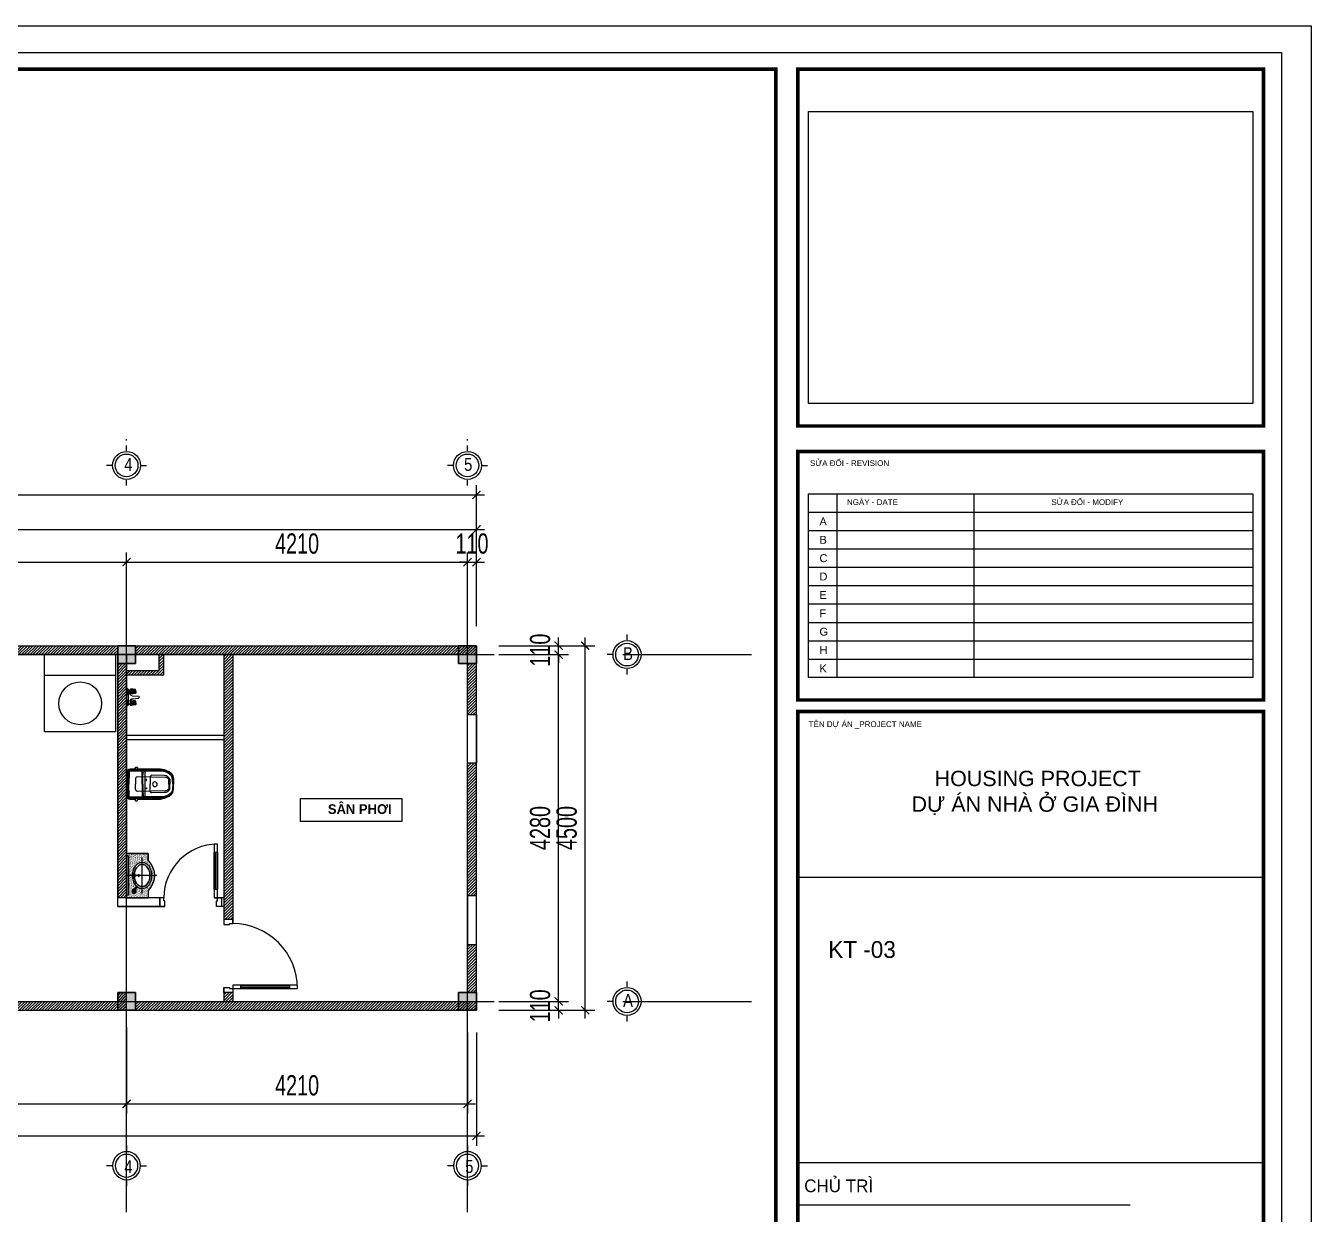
# Model space of a CAD drawing. Header units: inches. Extents: x 442278 to 842836, y -356313 to 59457.
# Drawn here: x 484411 to 500286, y -123170 to -108502 of the extents above; entities that cross this region are included whole.
import ezdxf
from ezdxf.enums import TextEntityAlignment as Align

# ---------------------------------------------------------------- set-up
doc = ezdxf.new("R2010")
doc.units = ezdxf.units.IN
doc.header["$LTSCALE"] = 250
doc.header["$MEASUREMENT"] = 0
doc.linetypes.add('CENTER', pattern=[50.8, 31.75, -6.35, 6.35, -6.35])
doc.linetypes.add('CONTINOUS', pattern=[0])
for name, color, linetype in [('-KHAO-5000-TEXT', 7, 'Continuous'), ('3', 9, 'Continuous'), ('A-cua', 153, 'Continuous'), ('damvua', 7, 'Continuous'), ('DIM', 8, 'Continuous'), ('DODAC', 119, 'Continuous'), ('gsgsdfg', 31, 'Continuous'), ('HACTH250', 250, 'Continuous'), ('khungbve', 7, 'Continuous'), ('LA.DIM', 251, 'Continuous'), ('netcat', 32, 'Continuous'), ('netcat2.2', 43, 'Continuous'), ('NETMANH', 44, 'Continuous'), ('NETTHAY', 8, 'Continuous'), ('NOITHAT', 250, 'Continuous'), ('NTHAY', 8, 'Continuous'), ('t', 153, 'Continuous'), ('TEXT', 7, 'Continuous'), ('TRUC', 251, 'CENTER'), ('vatlieu', 250, 'Continuous')]:
    doc.layers.add(name, color=color, linetype=linetype)
doc.styles.add('AVANTH', font='')
doc.styles.add('KIEU1', font='', dxfattribs={"height": 250})
doc.styles.add('S.STEXT', font='arial.ttf', dxfattribs={"width": 0.7})
doc.styles.get("Standard").update_dxf_attribs({"font": 'arial.ttf'})
doc.styles.add('VnAvantH', font='', dxfattribs={"width": 0.7})
doc.styles.add('XREF_ISO_A1_VER$0$SWIS721', font='swiss.ttf')
doc.styles.get('AVANTH').set_extended_font_data('.VnAvantH')
doc.styles.get('KIEU1').set_extended_font_data('.VnArial')
doc.styles.get('VnAvantH').set_extended_font_data('.VnAvantH')
doc.linetypes.add('TX', pattern='A,676.874288,-193.500228,["tx",AVANTH,S=240.510514,R=359.931402,X=0,Y=-131.162874],-560.72896,746.79278', length=2177.896256)
doc.dimstyles.new('S.DIM100', dxfattribs={"dimtxt": 250, "dimasz": 100, "dimexe": 120, "dimexo": 0, "dimgap": 100, "dimtad": 1, "dimdec": 0, "dimzin": 13, "dimdsep": 46, "dimtxsty": 'S.STEXT', "dimblk": 'ARCHTICK', "dimblk1": 'ARCHTICK', "dimcen": 0, "dimdle": 100, "dimclrd": 251, "dimclre": 251, "dimclrt": 60, "dimadec": 0, "dimazin": 0, "dimtfac": 1, "dimtdec": 0, "dimtix": 1, "dimtmove": 2, "dimatfit": 3, "dimfxl": 1, "dimtolj": 1, "dimtzin": 13, "dimarcsym": 0})
pattern_1 = [(45, (151455.97, -390916.868), (-17.6776695, 17.6776695), [])]
pattern_2 = [(45, (193281.8, -390916.868), (-17.6776695, 17.6776695), [])]

# ---------------------------------------------------------------- blocks, each defined once
blk = doc.blocks.new('_ArchTick')
at = {"color": 0, "linetype": 'ByBlock', "const_width": 0.15}
blk.add_lwpolyline([(-0.5, -0.5), (0.5, 0.5)], dxfattribs=at)
blk = doc.blocks.new('*D199')
at = {"layer": 'DEFPOINTS', "color": 0, "transparency": 16777216}
for p in [(485657, -115122), (480497, -116051), (485657, -116051)]:
    blk.add_point(p, dxfattribs=at)
at = {"layer": 'LA.DIM', "color": 251, "lineweight": -2, "transparency": 16777216}
for p, q in [((480497, -116051), (480497, -115002)), ((485657, -116051), (485657, -115002)), ((480397, -115122), (485757, -115122))]:
    blk.add_line(p, q, dxfattribs=at)
at = {"layer": 'LA.DIM', "color": 251, "lineweight": -2, "transparency": 16777216, "xscale": 100, "yscale": 100, "zscale": 100, "rotation": 180}
blk.add_blockref('_ArchTick', (480497, -115122), dxfattribs=at)
at = {"layer": 'LA.DIM', "color": 251, "lineweight": -2, "transparency": 16777216, "xscale": 100, "yscale": 100, "zscale": 100}
blk.add_blockref('_ArchTick', (485657, -115122), dxfattribs=at)
at = {"layer": 'LA.DIM', "color": 60, "transparency": 16777216, "insert": (483077, -114894), "char_height": 250, "attachment_point": 5, "style": 'S.STEXT'}
blk.add_mtext('\\A1;5160', dxfattribs=at)
blk = doc.blocks.new('*D200')
at = {"layer": 'DEFPOINTS', "color": 0, "transparency": 16777216}
for p in [(489867, -115122), (485657, -115910), (489867, -115910)]:
    blk.add_point(p, dxfattribs=at)
at = {"layer": 'LA.DIM', "color": 251, "lineweight": -2, "transparency": 16777216}
for p, q in [((485657, -115910), (485657, -115002)), ((489867, -115910), (489867, -115002)), ((485557, -115122), (489967, -115122))]:
    blk.add_line(p, q, dxfattribs=at)
at = {"layer": 'LA.DIM', "color": 251, "lineweight": -2, "transparency": 16777216, "xscale": 100, "yscale": 100, "zscale": 100, "rotation": 180}
blk.add_blockref('_ArchTick', (485657, -115122), dxfattribs=at)
at = {"layer": 'LA.DIM', "color": 251, "lineweight": -2, "transparency": 16777216, "xscale": 100, "yscale": 100, "zscale": 100}
blk.add_blockref('_ArchTick', (489867, -115122), dxfattribs=at)
at = {"layer": 'LA.DIM', "color": 60, "transparency": 16777216, "insert": (487762, -114894), "char_height": 250, "attachment_point": 5, "style": 'S.STEXT'}
blk.add_mtext('\\A1;4210', dxfattribs=at)
blk = doc.blocks.new('*D201')
at = {"layer": 'DEFPOINTS', "color": 0, "transparency": 16777216}
for p in [(489977, -115122), (489867, -115910), (489977, -115910)]:
    blk.add_point(p, dxfattribs=at)
at = {"layer": 'LA.DIM', "color": 251, "lineweight": -2, "transparency": 16777216}
for p, q in [((489867, -115910), (489867, -115002)), ((489977, -115910), (489977, -115002)), ((489867, -115122), (489767, -115122)), ((489867, -115122), (489977, -115122)), ((489977, -115122), (490077, -115122))]:
    blk.add_line(p, q, dxfattribs=at)
at = {"layer": 'LA.DIM', "color": 251, "lineweight": -2, "transparency": 16777216, "xscale": 100, "yscale": 100, "zscale": 100}
blk.add_blockref('_ArchTick', (489867, -115122), dxfattribs=at)
at = {"layer": 'LA.DIM', "color": 251, "lineweight": -2, "transparency": 16777216, "xscale": 100, "yscale": 100, "zscale": 100, "rotation": 180}
blk.add_blockref('_ArchTick', (489977, -115122), dxfattribs=at)
at = {"layer": 'LA.DIM', "color": 60, "transparency": 16777216, "insert": (489922, -114894), "char_height": 250, "attachment_point": 5, "style": 'S.STEXT'}
blk.add_mtext('\\A1;110', dxfattribs=at)
blk = doc.blocks.new('*D204')
at = {"layer": 'DEFPOINTS', "color": 0, "transparency": 16777216}
for p in [(489977, -114718), (471977, -115910), (489977, -115910)]:
    blk.add_point(p, dxfattribs=at)
at = {"layer": 'LA.DIM', "color": 251, "lineweight": -2, "transparency": 16777216}
for p, q in [((471977, -115910), (471977, -114598)), ((489977, -115910), (489977, -114598)), ((471877, -114718), (490077, -114718))]:
    blk.add_line(p, q, dxfattribs=at)
at = {"layer": 'LA.DIM', "color": 251, "lineweight": -2, "transparency": 16777216, "xscale": 100, "yscale": 100, "zscale": 100, "rotation": 180}
blk.add_blockref('_ArchTick', (471977, -114718), dxfattribs=at)
at = {"layer": 'LA.DIM', "color": 251, "lineweight": -2, "transparency": 16777216, "xscale": 100, "yscale": 100, "zscale": 100}
blk.add_blockref('_ArchTick', (489977, -114718), dxfattribs=at)
at = {"layer": 'LA.DIM', "color": 60, "transparency": 16777216, "insert": (480977, -114490), "char_height": 250, "attachment_point": 5, "style": 'S.STEXT'}
blk.add_mtext('\\A1;18000', dxfattribs=at)
blk = doc.blocks.new('*D205')
at = {"layer": 'DEFPOINTS', "color": 0, "transparency": 16777216}
for p in [(489977, -114293), (470777, -115896), (489977, -115910)]:
    blk.add_point(p, dxfattribs=at)
at = {"layer": 'LA.DIM', "color": 251, "lineweight": -2, "transparency": 16777216}
for p, q in [((470677, -114293), (490077, -114293)), ((470777, -115896), (470777, -114173)), ((489977, -115910), (489977, -114173))]:
    blk.add_line(p, q, dxfattribs=at)
at = {"layer": 'LA.DIM', "color": 251, "lineweight": -2, "transparency": 16777216, "xscale": 100, "yscale": 100, "zscale": 100, "rotation": 180}
blk.add_blockref('_ArchTick', (470777, -114293), dxfattribs=at)
at = {"layer": 'LA.DIM', "color": 251, "lineweight": -2, "transparency": 16777216, "xscale": 100, "yscale": 100, "zscale": 100}
blk.add_blockref('_ArchTick', (489977, -114293), dxfattribs=at)
at = {"layer": 'LA.DIM', "color": 60, "transparency": 16777216, "insert": (480377, -114066), "char_height": 250, "attachment_point": 5, "style": 'S.STEXT'}
blk.add_mtext('\\A1;19200', dxfattribs=at)
blk = doc.blocks.new('*D208')
at = {"layer": 'DEFPOINTS', "color": 0, "transparency": 16777216}
for p in [(480497, -120861), (485657, -120861), (485657, -121808)]:
    blk.add_point(p, dxfattribs=at)
at = {"layer": 'LA.DIM', "color": 251, "lineweight": -2, "transparency": 16777216}
for p, q in [((480497, -120861), (480497, -121928)), ((485657, -120861), (485657, -121928)), ((480397, -121808), (485757, -121808))]:
    blk.add_line(p, q, dxfattribs=at)
at = {"layer": 'LA.DIM', "color": 251, "lineweight": -2, "transparency": 16777216, "xscale": 100, "yscale": 100, "zscale": 100, "rotation": 180}
blk.add_blockref('_ArchTick', (480497, -121808), dxfattribs=at)
at = {"layer": 'LA.DIM', "color": 251, "lineweight": -2, "transparency": 16777216, "xscale": 100, "yscale": 100, "zscale": 100}
blk.add_blockref('_ArchTick', (485657, -121808), dxfattribs=at)
at = {"layer": 'LA.DIM', "color": 60, "transparency": 16777216, "insert": (483077, -121580), "char_height": 250, "attachment_point": 5, "style": 'S.STEXT'}
blk.add_mtext('\\A1;5160', dxfattribs=at)
blk = doc.blocks.new('*D209')
at = {"layer": 'DEFPOINTS', "color": 0, "transparency": 16777216}
for p in [(485657, -120927), (489867, -120927), (489867, -121808)]:
    blk.add_point(p, dxfattribs=at)
at = {"layer": 'LA.DIM', "color": 251, "lineweight": -2, "transparency": 16777216}
for p, q in [((485657, -120927), (485657, -121928)), ((489867, -120927), (489867, -121928)), ((485557, -121808), (489967, -121808))]:
    blk.add_line(p, q, dxfattribs=at)
at = {"layer": 'LA.DIM', "color": 251, "lineweight": -2, "transparency": 16777216, "xscale": 100, "yscale": 100, "zscale": 100, "rotation": 180}
blk.add_blockref('_ArchTick', (485657, -121808), dxfattribs=at)
at = {"layer": 'LA.DIM', "color": 251, "lineweight": -2, "transparency": 16777216, "xscale": 100, "yscale": 100, "zscale": 100}
blk.add_blockref('_ArchTick', (489867, -121808), dxfattribs=at)
at = {"layer": 'LA.DIM', "color": 60, "transparency": 16777216, "insert": (487762, -121580), "char_height": 250, "attachment_point": 5, "style": 'S.STEXT'}
blk.add_mtext('\\A1;4210', dxfattribs=at)
blk = doc.blocks.new('*D211')
at = {"layer": 'DEFPOINTS', "color": 0, "transparency": 16777216}
for p in [(471977, -120927), (489977, -120927), (489977, -122204)]:
    blk.add_point(p, dxfattribs=at)
at = {"layer": 'LA.DIM', "color": 251, "lineweight": -2, "transparency": 16777216}
for p, q in [((471977, -120927), (471977, -122324)), ((489977, -120927), (489977, -122324)), ((471877, -122204), (490077, -122204))]:
    blk.add_line(p, q, dxfattribs=at)
at = {"layer": 'LA.DIM', "color": 251, "lineweight": -2, "transparency": 16777216, "xscale": 100, "yscale": 100, "zscale": 100, "rotation": 180}
blk.add_blockref('_ArchTick', (471977, -122204), dxfattribs=at)
at = {"layer": 'LA.DIM', "color": 251, "lineweight": -2, "transparency": 16777216, "xscale": 100, "yscale": 100, "zscale": 100}
blk.add_blockref('_ArchTick', (489977, -122204), dxfattribs=at)
at = {"layer": 'LA.DIM', "color": 60, "transparency": 16777216, "insert": (480977, -121976), "char_height": 250, "attachment_point": 5, "style": 'S.STEXT'}
blk.add_mtext('\\A1;18000', dxfattribs=at)
blk = doc.blocks.new('vongtrondim')
at = {"layer": 'damvua'}
blk.add_circle((0, 0), 175, dxfattribs=at)
at = {"layer": 'NTHAY'}
for p, q in [((0, 226), (0, 309)), ((-226, 0), (-309, 0)), ((226, 0), (309, 0)), ((0, -309), (0, -226))]:
    blk.add_line(p, q, dxfattribs=at)
blk.add_circle((0, 0), 216, dxfattribs=at)
blk = doc.blocks.new('*D217')
at = {"layer": 'DEFPOINTS', "color": 0, "transparency": 16777216}
for p in [(490252, -116153), (491320, -116153), (490252, -120653)]:
    blk.add_point(p, dxfattribs=at)
at = {"layer": 'LA.DIM', "color": 251, "lineweight": -2, "transparency": 16777216}
for p, q in [((490252, -116153), (491440, -116153)), ((491320, -120753), (491320, -116053)), ((490252, -120653), (491440, -120653))]:
    blk.add_line(p, q, dxfattribs=at)
at = {"layer": 'LA.DIM', "color": 251, "lineweight": -2, "transparency": 16777216, "xscale": 100, "yscale": 100, "zscale": 100}
for p, rotation in [((491320, -116153), 90), ((491320, -120653), 270)]:
    blk.add_blockref('_ArchTick', p, dxfattribs=dict(at, rotation=rotation))
at = {"layer": 'LA.DIM', "color": 60, "transparency": 16777216, "insert": (491092, -118403), "char_height": 250, "attachment_point": 5, "rotation": 90, "style": 'S.STEXT'}
blk.add_mtext('\\A1;4500', dxfattribs=at)
blk = doc.blocks.new('*D218')
at = {"layer": 'DEFPOINTS', "color": 0, "transparency": 16777216}
for p in [(490252, -120543), (490992, -120543), (490252, -120653)]:
    blk.add_point(p, dxfattribs=at)
at = {"layer": 'LA.DIM', "color": 251, "lineweight": -2, "transparency": 16777216}
for p, q in [((490992, -120543), (490992, -120443)), ((490252, -120543), (491112, -120543)), ((490992, -120653), (490992, -120543)), ((490252, -120653), (491112, -120653)), ((490992, -120653), (490992, -120753))]:
    blk.add_line(p, q, dxfattribs=at)
at = {"layer": 'LA.DIM', "color": 251, "lineweight": -2, "transparency": 16777216, "xscale": 100, "yscale": 100, "zscale": 100}
for p, rotation in [((490992, -120543), 270), ((490992, -120653), 90)]:
    blk.add_blockref('_ArchTick', p, dxfattribs=dict(at, rotation=rotation))
at = {"layer": 'LA.DIM', "color": 60, "transparency": 16777216, "insert": (490764, -120598), "char_height": 250, "attachment_point": 5, "rotation": 90, "style": 'S.STEXT'}
blk.add_mtext('\\A1;110', dxfattribs=at)
blk = doc.blocks.new('*D219')
at = {"layer": 'DEFPOINTS', "color": 0, "transparency": 16777216}
for p in [(490252, -116263), (490992, -116263), (490252, -120543)]:
    blk.add_point(p, dxfattribs=at)
at = {"layer": 'LA.DIM', "color": 251, "lineweight": -2, "transparency": 16777216}
for p, q in [((490992, -120643), (490992, -116163)), ((490252, -116263), (491112, -116263)), ((490252, -120543), (491112, -120543))]:
    blk.add_line(p, q, dxfattribs=at)
at = {"layer": 'LA.DIM', "color": 251, "lineweight": -2, "transparency": 16777216, "xscale": 100, "yscale": 100, "zscale": 100}
for p, rotation in [((490992, -116263), 90), ((490992, -120543), 270)]:
    blk.add_blockref('_ArchTick', p, dxfattribs=dict(at, rotation=rotation))
at = {"layer": 'LA.DIM', "color": 60, "transparency": 16777216, "insert": (490764, -118403), "char_height": 250, "attachment_point": 5, "rotation": 90, "style": 'S.STEXT'}
blk.add_mtext('\\A1;4280', dxfattribs=at)
blk = doc.blocks.new('*D220')
at = {"layer": 'DEFPOINTS', "color": 0, "transparency": 16777216}
for p in [(490252, -116153), (490992, -116153), (490252, -116263)]:
    blk.add_point(p, dxfattribs=at)
at = {"layer": 'LA.DIM', "color": 251, "lineweight": -2, "transparency": 16777216}
for p, q in [((490252, -116153), (491112, -116153)), ((490992, -116153), (490992, -116053)), ((490992, -116263), (490992, -116153)), ((490252, -116263), (491112, -116263)), ((490992, -116263), (490992, -116363))]:
    blk.add_line(p, q, dxfattribs=at)
at = {"layer": 'LA.DIM', "color": 251, "lineweight": -2, "transparency": 16777216, "xscale": 100, "yscale": 100, "zscale": 100}
for p, rotation in [((490992, -116153), 270), ((490992, -116263), 90)]:
    blk.add_blockref('_ArchTick', p, dxfattribs=dict(at, rotation=rotation))
at = {"layer": 'LA.DIM', "color": 60, "transparency": 16777216, "insert": (490764, -116208), "char_height": 250, "attachment_point": 5, "rotation": 90, "style": 'S.STEXT'}
blk.add_mtext('\\A1;110', dxfattribs=at)
blk = doc.blocks.new('KHUNG CHUAN SEICO')
at = {"layer": 'DEFPOINTS', "lineweight": -3, "ltscale": 2000}
blk.add_lwpolyline([(0, 397.16), (572.13, 397.16), (572.13, 0), (0, 0)], close=True, dxfattribs=at)
at = {"layer": 'gsgsdfg'}
blk.add_lwpolyline([(0, 397.16), (572.13, 397.16), (572.13, 0), (0, 0)], close=True, dxfattribs=at)
blk.add_lwpolyline([(0, 397.16), (572.13, 397.16), (572.13, 0), (0, 0)], close=True, dxfattribs=at)
at = {"layer": 'khungbve', "color": 7}
blk.add_line((465.32, 160.79), (562.18, 160.79), dxfattribs=at)
at = {"layer": 'khungbve', "linetype": 'Continuous', "ltscale": 15}
blk.add_line((465.32, 151.98), (534.43, 151.98), dxfattribs=at)
at = {"layer": 'NETTHAY', "ltscale": 0.5}
for points, const_width in [([(26.26, 388.15), (460.75, 388.15), (460.75, 7.88), (26.26, 7.88), (26.26, 388.51)], 0.743), ([(465.32, 388.15), (562.18, 388.15), (562.18, 313.94), (465.32, 313.94), (465.32, 388.51)], 0.74), ([(465.32, 308.63), (562.18, 308.63), (562.18, 256.95), (465.32, 256.95), (465.32, 309)], 0.74), ([(465.32, 254.56), (562.18, 254.56), (562.18, 9.02), (465.32, 9.02), (465.32, 254.56)], 0.74)]:
    blk.add_lwpolyline(points, dxfattribs=dict(at, const_width=const_width))
at = {"layer": 'NTHAY', "lineweight": -3, "ltscale": 2000}
for p, q in [((473.5, 261.64), (473.5, 299.84)), ((502.03, 261.64), (502.03, 299.84)), ((467.64, 296.02), (559.96, 296.02)), ((467.64, 292.2), (559.96, 292.2)), ((467.64, 288.38), (559.96, 288.38)), ((467.64, 284.56), (559.96, 284.56)), ((467.64, 280.74), (559.96, 280.74)), ((467.64, 276.92), (559.96, 276.92)), ((467.64, 273.1), (559.96, 273.1)), ((467.64, 269.28), (559.96, 269.28)), ((467.64, 265.46), (559.96, 265.46))]:
    blk.add_line(p, q, dxfattribs=at)
for points in [[(24.06, 391.61), (565.91, 391.61), (565.91, 5.55), (24.06, 5.55)], [(467.54, 379.35), (559.96, 379.35), (559.96, 318.63), (467.54, 318.63)], [(467.54, 299.84), (559.96, 299.84), (559.96, 261.64), (467.54, 261.64)], [(562.18, 254.56), (465.32, 254.56), (465.32, 220.15), (562.18, 220.15)]]:
    blk.add_lwpolyline(points, close=True, dxfattribs=at)
at = {"layer": 'NTHAY', "lineweight": -3, "ltscale": 2000, "const_width": 0.329}
blk.add_lwpolyline([(465.32, 308.63), (562.18, 308.63), (562.18, 256.95), (465.32, 256.95)], close=True, dxfattribs=at)
at = {"layer": '-KHAO-5000-TEXT', "linetype": 'Continuous', "ltscale": 15, "style": 'AVANTH', "oblique": 360}
blk.add_text('chñ tr×', height=2.644, rotation=360, dxfattribs=at).set_placement((466.64, 155.94), align=Align.MIDDLE_LEFT)
at = {"layer": '3', "ltscale": 0.5, "style": 'VnAvantH'}
for tag, height, p in [('DRAWING1', 4.75, (514.01, 46.77)), ('DRAWING2', 4.75, (514.07, 36.02)), ('DATE', 2.5, (477.02, 18.64))]:
    blk.add_attdef(tag, text='', height=height, dxfattribs=at).set_placement(p, align=Align.CENTER)
at = {"layer": 't', "lineweight": -3, "style": 'XREF_ISO_A1_VER$0$SWIS721'}
for s, insert, char_height, width, attachment_point in [('{\\fArial|b0|i0|c0|p34;SỬA ĐỔI - REVISION}', (467.85, 306.8), 1.1889, 39.4464, 1), ('{\\fArial|b0|i0|c0|p34;NGÀY - DATE}', (475.53, 298.7), 1.1889, 39.4464, 1), ('{\\fArial|b0|i0|c0|p34;SỬA ĐỔI - MODIFY}', (518.05, 298.7), 1.1889, 39.4464, 1), ('{\\f.VnArialH|b0|i0|c0|p34;a}', (469.81, 294.91), 1.6436, 39.4464, 1), ('{\\fArial|b0|i0|c0|p34;TÊN DỰ ÁN _PROJECT NAME}', (467.56, 252.53), 1.1889, 39.4464, 1), ('{\\fArial|b0|i0|c0|p34; HOUSING PROJECT\\PDỰ ÁN NHÀ Ở GIA ĐÌNH}', (514.6, 242.24), 3.1952, 131.0539, 2)]:
    blk.add_mtext(s, dxfattribs=dict(at, insert=insert, char_height=char_height, width=width, attachment_point=attachment_point))
at = {"layer": 't', "lineweight": 9, "char_height": 1.6436, "width": 39.4464, "attachment_point": 1, "style": 'XREF_ISO_A1_VER$0$SWIS721'}
for s, insert in [('{\\f.VnArialH|b0|i0|c0|p34;b}', (469.81, 291.09)), ('{\\f.VnArialH|b0|i0|c0|p34;c}', (469.81, 287.27)), ('{\\f.VnArialH|b0|i0|c0|p34;d}', (469.81, 283.45)), ('{\\f.VnArialH|b0|i0|c0|p34;e}', (469.81, 279.63)), ('{\\f.VnArialH|b0|i0|c0|p34;f}', (469.81, 275.81)), ('{\\f.VnArialH|b0|i0|c0|p34;g}', (469.81, 271.99)), ('{\\f.VnArialH|b0|i0|c0|p34;h}', (469.81, 268.17)), ('{\\f.VnArialH|b0|i0|c0|p34;k}', (469.81, 264.35))]:
    blk.add_mtext(s, dxfattribs=dict(at, insert=insert))
blk = doc.blocks.new('xibet1')
at = {"layer": 'DODAC', "ltscale": 0.5}
for p, q in [((505225789, 33585080), (505225801, 33585137)), ((505225806, 33585130), (505225799, 33585095)), ((505225801, 33585137), (505225810, 33585168)), ((505225817, 33585161), (505225806, 33585130)), ((505225810, 33585168), (505225832, 33585213)), ((505225833, 33585194), (505225817, 33585161)), ((505225825, 33585127), (505225821, 33585093)), ((505225831, 33585154), (505225825, 33585127)), ((505225843, 33585186), (505225831, 33585154)), ((505225832, 33585213), (505225862, 33585249)), ((505225851, 33585223), (505225833, 33585194)), ((505225866, 33585219), (505225843, 33585186)), ((505225874, 33585246), (505225851, 33585223)), ((505225862, 33585249), (505225891, 33585270)), ((505225892, 33585246), (505225866, 33585219)), ((505225896, 33585263), (505225874, 33585246)), ((505225891, 33585270), (505225914, 33585275)), ((505225917, 33585259), (505225892, 33585246)), ((505225918, 33585265), (505225896, 33585263)), ((505225914, 33585275), (505225944, 33585280)), ((505225958, 33585265), (505225917, 33585259)), ((505225944, 33585270), (505225918, 33585265)), ((505225944, 33585280), (505226019, 33585280)), ((505226019, 33585270), (505225944, 33585270)), ((505225944, 33585220), (505226019, 33585220)), ((505226019, 33585270), (505225958, 33585265)), ((505226094, 33585280), (505226019, 33585280)), ((505226019, 33585270), (505226080, 33585265)), ((505226019, 33585270), (505226094, 33585270)), ((505226094, 33585220), (505226019, 33585220)), ((505226080, 33585265), (505226121, 33585259)), ((505226124, 33585275), (505226094, 33585280)), ((505226094, 33585270), (505226120, 33585265)), ((505226120, 33585265), (505226141, 33585263)), ((505226121, 33585259), (505226146, 33585246)), ((505226147, 33585270), (505226124, 33585275)), ((505226141, 33585263), (505226163, 33585246)), ((505226146, 33585246), (505226172, 33585219)), ((505226176, 33585249), (505226147, 33585270)), ((505226163, 33585246), (505226187, 33585223)), ((505226172, 33585219), (505226195, 33585186)), ((505226205, 33585213), (505226176, 33585249)), ((505226187, 33585223), (505226204, 33585194)), ((505226195, 33585186), (505226207, 33585154)), ((505226204, 33585194), (505226221, 33585161)), ((505226228, 33585168), (505226205, 33585213)), ((505226207, 33585154), (505226213, 33585127)), ((505226213, 33585127), (505226217, 33585093)), ((505226221, 33585161), (505226232, 33585130)), ((505226237, 33585137), (505226228, 33585168)), ((505226232, 33585130), (505226238, 33585095)), ((505226248, 33585080), (505226237, 33585137)), ((505225789, 33585060), (505225789, 33585080)), ((505225789, 33584723), (505225789, 33585060)), ((505225799, 33585095), (505225799, 33585060)), ((505225799, 33585060), (505225799, 33584607)), ((505225803, 33585116), (505225803, 33584863)), ((505225821, 33585093), (505225821, 33584840)), ((505226217, 33585093), (505226217, 33584840)), ((505226235, 33585116), (505226235, 33584863)), ((505226238, 33585095), (505226239, 33585060)), ((505226239, 33585060), (505226239, 33584607)), ((505226249, 33585060), (505226248, 33585080)), ((505226249, 33584723), (505226249, 33585060)), ((505225768, 33584723), (505225799, 33584723)), ((505225821, 33584840), (505225803, 33584863)), ((505225818, 33584791), (505225808, 33584796)), ((505225829, 33584794), (505225818, 33584791)), ((505225818, 33584791), (505225819, 33584603)), ((505225821, 33584840), (505226217, 33584840)), ((505225893, 33584796), (505225830, 33584794)), ((505226019, 33584797), (505225893, 33584796)), ((505226019, 33584797), (505226145, 33584796)), ((505226145, 33584796), (505226208, 33584794)), ((505226209, 33584794), (505226220, 33584791)), ((505226217, 33584840), (505226235, 33584863)), ((505226220, 33584791), (505226219, 33584603)), ((505226220, 33584791), (505226230, 33584796)), ((505226270, 33584723), (505226239, 33584723)), ((505225763, 33584694), (505225763, 33584718)), ((505225799, 33584689), (505225768, 33584689)), ((505225789, 33584607), (505225789, 33584689)), ((505225829, 33584593), (505226019, 33584590)), ((505225839, 33584567), (505226019, 33584565)), ((505226019, 33584555), (505225839, 33584557)), ((505226209, 33584593), (505226019, 33584590)), ((505226199, 33584567), (505226019, 33584565)), ((505226019, 33584555), (505226199, 33584557)), ((505226239, 33584689), (505226270, 33584689)), ((505226249, 33584607), (505226249, 33584689)), ((505226275, 33584694), (505226275, 33584718))]:
    blk.add_line(p, q, dxfattribs=at)
for points in [[(505225828, 33585183), (505225818, 33585149), (505225814, 33585124), (505225813, 33585100), (505225813, 33584850)], [(505225947, 33585220), (505225926, 33585211), (505225906, 33585194), (505225891, 33585167), (505225887, 33585134), (505225883, 33584945), (505225885, 33584932), (505225895, 33584923), (505225914, 33584920), (505225944, 33584920), (505226019, 33584920)], [(505226019, 33585205), (505225944, 33585205), (505225928, 33585194), (505225920, 33585179), (505225915, 33585161), (505225907, 33584720), (505225914, 33584705), (505225924, 33584698), (505225940, 33584692), (505226019, 33584692)], [(505226091, 33585220), (505226111, 33585211), (505226132, 33585194), (505226147, 33585167), (505226151, 33585134), (505226155, 33584945), (505226152, 33584932), (505226143, 33584923), (505226124, 33584920), (505226094, 33584920), (505226019, 33584920)], [(505226019, 33585205), (505226094, 33585205), (505226110, 33585194), (505226118, 33585179), (505226122, 33585161), (505226130, 33584720), (505226124, 33584705), (505226114, 33584698), (505226098, 33584692), (505226019, 33584692)], [(505226210, 33585183), (505226220, 33585149), (505226224, 33585124), (505226225, 33585100), (505226225, 33584850)], [(505226019, 33584804), (505225893, 33584806), (505225863, 33584809), (505225842, 33584813), (505225829, 33584818), (505225821, 33584824), (505225817, 33584831), (505225815, 33584831), (505225811, 33584828), (505225809, 33584816), (505225808, 33584796)], [(505226019, 33584804), (505226145, 33584806), (505226175, 33584809), (505226195, 33584813), (505226208, 33584818), (505226217, 33584824), (505226220, 33584831), (505226223, 33584831), (505226226, 33584828), (505226229, 33584816), (505226230, 33584796)]]:
    blk.add_lwpolyline(points, dxfattribs=at)
for points in [[(505226019, 33584804), (505225893, 33584803), (505225828, 33584801), (505225808, 33584796), (505225809, 33584603, 0.40976), (505225829, 33584583), (505226019, 33584580)], [(505226019, 33584804), (505226145, 33584803), (505226209, 33584801), (505226230, 33584796), (505226229, 33584603, -0.40976), (505226209, 33584583), (505226019, 33584580)]]:
    blk.add_lwpolyline(points, format="xyb", dxfattribs=at)
for points in [[(505225944, 33584857), (505225962, 33584857), (505225962, 33584863), (505225944, 33584863)], [(505226094, 33584857), (505226076, 33584857), (505226076, 33584863), (505226094, 33584863)]]:
    blk.add_lwpolyline(points, close=True, dxfattribs=at)
blk.add_circle((505226016, 33584992), 35.8, dxfattribs=at)
for centre, radius, start, end in [((505225768, 33584718), 5, 90, 180), ((505226270, 33584718), 5, 0, 90), ((505225768, 33584694), 5, 180, 270), ((505225839, 33584607), 50, 180, 270), ((505225839, 33584607), 40, 180, 270), ((505225829, 33584603), 15, 179.915, 269.1274), ((505225829, 33584603), 10, 179.915, 269.1274), ((505226199, 33584607), 40, 270, 0), ((505226199, 33584607), 50, 270, 0), ((505226209, 33584603), 10, 270.8726, 0.085), ((505226209, 33584603), 15, 270.8726, 0.085), ((505226270, 33584694), 5, 270, 0)]:
    blk.add_arc(centre, radius, start, end, dxfattribs=at)
blk = doc.blocks.new('sdsaddas')
at = {"layer": 'netcat2.2', "ltscale": 0.5}
blk.add_lwpolyline([(287433, -23486), (287462, -23507), (287492, -23543), (287514, -23589), (287524, -23619), (287535, -23676), (287535, -23697), (287535, -24034), (287556, -24034, -0.414214), (287561, -24039), (287561, -24063, -0.414214), (287556, -24068), (287535, -24068), (287535, -24149, -0.414214), (287485, -24199), (287305, -24202), (287125, -24199, -0.414214), (287075, -24149), (287075, -24068), (287054, -24068, -0.414214), (287049, -24063), (287049, -24039, -0.414214), (287054, -24034), (287075, -24034), (287075, -23697), (287076, -23676), (287087, -23619), (287096, -23589), (287119, -23543), (287148, -23507), (287177, -23486), (287200, -23482), (287230, -23477), (287305, -23477), (287380, -23477), (287410, -23482)], format="xyb", close=True, dxfattribs=at)
at = {"layer": 'DODAC'}
blk.add_blockref('xibet1', (-504938714, -33608757), dxfattribs=at)
blk = doc.blocks.new('lavabo1')
at = {"layer": 'DODAC'}
for p, q in [((-348, -367), (-342, -377)), ((-338, -354), (-346, -358)), ((-333, -379), (-325, -374)), ((-56, -383), (-53, -361)), ((-45, -384), (-56, -383)), ((-53, -361), (-42, -362)), ((-7, -389), (-21, -387)), ((-19, -365), (-7, -367)), ((-7, -389), (-7, -311)), ((-7, -311), (6, -311)), ((6, -389), (-7, -389)), ((6, -311), (6, -389)), ((18, -365), (6, -367)), ((6, -389), (21, -387)), ((53, -361), (42, -362)), ((45, -384), (55, -383)), ((55, -383), (53, -361))]:
    blk.add_line(p, q, dxfattribs=at)
for points in [[(-314, -367), (-219, -307), (-226, -294), (-326, -347), (-338, -354)], [(-325, -374), (-314, -367)]]:
    blk.add_lwpolyline(points, dxfattribs=at)
for centre, radius in [((0, -264), 17), ((-320, -356), 43.5), ((-320, -356), 11.5)]:
    blk.add_circle(centre, radius, dxfattribs=at)
for centre, radius, start, end in [((-343, -364), 6.42, 118.2101, 210), ((-337, -374), 6.42, 210, 303.5763), ((-320, -356), 20.6, 59.6701, 176.0438), ((-320, -356), 16, 70.6827, 165.0148), ((-320, -356), 20.6, 248.6946, 357.2729), ((-320, -356), 16, 261.2761, 344.651)]:
    blk.add_arc(centre, radius, start, end, dxfattribs=at)
for major_axis, ratio in [((-265, 0), 0.754717), ((-225, 0), 0.711111)]:
    blk.add_ellipse((0, -194), major_axis=major_axis, ratio=ratio, dxfattribs=at)
at = {"layer": 'DODAC', "extrusion": (0, 0, -1)}
for centre, major_axis, start_param, end_param in [((-32, -375), (-11.5, 11.5), 5.497787, 11.780972), ((31, -375), (11.5, 11.5), 3.926991, 10.210176)]:
    blk.add_ellipse(centre, major_axis=major_axis, ratio=1, start_param=start_param, end_param=end_param, dxfattribs=at)
at = {"layer": 'TRUC'}
for p, q in [((0, 106), (0, -494)), ((-365, -194), (365, -194))]:
    blk.add_line(p, q, dxfattribs=at)
blk = doc.blocks.new('lavabodon')
at = {"layer": 'vatlieu'}
h = blk.add_hatch(dxfattribs=at)
h.set_pattern_fill('CATTHO01', color=256, scale=15, style=0)
h.set_pattern_definition([(37.5, (0, 0), (-0.9449, 28.9023565), [0, -22.8, 0, -25.5, 0, -24.375]), (7.5, (0, 0), (26.54665, 42.33219), [0, -12.3, 0, -20.55, 0, -7.875]), (327.5, (-18.45, 0), (46.712128, 0.084886), [0, -7.5, 0, -27, 0, -35.25]), (317.5, (-18.45, 0), (45.0919, 13.165133), [0, -3.75, 0, -17.7, 0, -20.25])])
edge = h.paths.add_edge_path()
edge.add_line((41151, -45801), (40251, -45801))
edge.add_line((40251, -45801), (40251, -46241))
edge.add_line((40251, -46241), (40398, -46241))
edge.add_ellipse((40701, -46116), major_axis=(-350, 0), ratio=0.714263, start_angle=390.001, end_angle=450.001)
edge.add_line((40701, -46366), (40701, -46316))
edge.add_ellipse((40701, -46116), major_axis=(265, 0), ratio=0.754717, start_angle=-180, end_angle=-90, ccw=False)
edge.add_ellipse((40701, -46116), major_axis=(265, 0), ratio=0.754717, start_angle=149.6516, end_angle=180, ccw=False)
edge.add_line((40472, -46015), (40413, -45983))
edge.add_arc((40381, -45954), 43.5, 180, 317.2575, ccw=False)
edge.add_arc((40381, -45954), 43.5, 0, 180, ccw=False)
edge.add_arc((40381, -45954), 43.5, 343.992, 360, ccw=False)
edge.add_line((40423, -45966), (40482, -46003))
edge.add_ellipse((40701, -46116), major_axis=(265, 0), ratio=0.754717, start_angle=90, end_angle=145.7939, ccw=False)
edge.add_line((40701, -45916), (40701, -45841))
edge.add_line((40701, -45841), (40301, -45841))
edge.add_line((40301, -45841), (40301, -45816))
edge.add_line((40301, -45816), (41101, -45816))
edge.add_line((41101, -45816), (41101, -45841))
edge.add_line((41101, -45841), (40701, -45841))
edge.add_line((40701, -45841), (40701, -45916))
edge.add_ellipse((40701, -46116), major_axis=(265, 0), ratio=0.754717, start_angle=0, end_angle=90, ccw=False)
edge.add_ellipse((40701, -46116), major_axis=(265, 0), ratio=0.754717, start_angle=-90, end_angle=0, ccw=False)
edge.add_line((40701, -46316), (40701, -46366))
edge.add_ellipse((40701, -46116), major_axis=(-350, 0), ratio=0.714263, start_angle=450.001, end_angle=510.003)
edge.add_line((41004, -46241), (41151, -46241))
edge.add_line((41151, -46241), (41151, -45801))
at = {"layer": 'damvua'}
blk.add_ellipse((40701, -46116), major_axis=(-225, 0), ratio=0.711111, dxfattribs=at)
at = {"layer": 'DODAC'}
for p, q in [((41151, -45801), (40251, -45801)), ((41151, -46241), (41151, -45801)), ((41004, -46241), (41151, -46241))]:
    blk.add_line(p, q, dxfattribs=at)
blk.add_lwpolyline([(40251, -45801), (40251, -46241), (40251, -45801), (41151, -45801), (41151, -46241), (41004, -46241, -0.412388), (40398, -46241), (40251, -46241)], format="xyb", dxfattribs=at)
blk.add_lwpolyline([(40301, -45816), (41101, -45816), (41101, -45841), (40301, -45841), (40301, -45841), (40301, -45816)], dxfattribs=at)
at = {"layer": 'netcat2.2'}
blk.add_lwpolyline([(40251, -45801), (40251, -46241), (40251, -45801), (41151, -45801), (41151, -46241), (41004, -46241, -0.412388), (40398, -46241), (40251, -46241)], format="xyb", dxfattribs=at)
at = {"layer": 'DODAC', "extrusion": (0, 0, -1), "zscale": -1, "rotation": 180}
blk.add_blockref('lavabo1', (-40701, -46310), dxfattribs=at)
blk = doc.blocks.new('A$C0BF978B2')
for p, q in [((0, 408), (0, 26)), ((0, 0), (0, 383)), ((0, 312), (0, 239)), ((0, 312), (12, 312)), ((0, 275), (0, 275)), ((0, 239), (12, 239)), ((0, 239), (12, 239)), ((0, 170), (12, 170)), ((0, 97), (0, 170)), ((0, 170), (12, 170)), ((12, 312), (12, 239)), ((12, 304), (18, 304)), ((12, 246), (24, 246)), ((12, 97), (12, 170)), ((12, 162), (24, 162)), ((24, 297), (24, 246)), ((24, 287), (46, 287)), ((24, 246), (24, 162)), ((24, 111), (24, 162)), ((46, 253), (46, 297)), ((46, 297), (52, 297)), ((46, 253), (46, 250)), ((46, 253), (52, 253)), ((46, 159), (46, 111)), ((52, 242), (52, 309)), ((52, 308), (52, 241)), ((111, 300), (52, 308)), ((52, 298), (111, 291)), ((111, 284), (52, 287)), ((52, 275), (111, 275)), ((111, 267), (52, 263)), ((52, 252), (111, 259)), ((111, 251), (52, 242)), ((52, 100), (52, 167)), ((111, 158), (52, 166)), ((52, 166), (52, 99)), ((70, 223), (151, 216)), ((70, 186), (151, 193)), ((111, 275), (111, 300)), ((111, 293), (117, 293)), ((111, 290), (111, 284)), ((111, 275), (111, 251)), ((111, 258), (117, 258)), ((117, 275), (117, 293)), ((117, 275), (117, 258)), ((0, 133), (0, 133)), ((0, 97), (12, 97)), ((12, 104), (18, 104)), ((24, 121), (46, 121)), ((46, 155), (52, 155)), ((46, 111), (52, 111)), ((52, 156), (111, 149)), ((111, 142), (52, 145)), ((52, 133), (111, 133)), ((111, 125), (52, 121)), ((52, 110), (111, 117)), ((111, 109), (52, 100)), ((111, 133), (111, 158)), ((111, 151), (117, 151)), ((111, 133), (111, 109)), ((111, 118), (111, 125)), ((111, 116), (117, 116)), ((117, 133), (117, 151)), ((117, 133), (117, 116))]:
    blk.add_line(p, q)
for centre, radius, start, end in [((18, 297), 6.83, 0, 90), ((73, 250), 27.3, 180, 262.78), ((73, 159), 27.3, 97.22, 180), ((135, 201), 22.2, 14.1317, 46.611), ((136, 209), 21.6, 312.8774, 346.0369), ((18, 111), 6.83, 270, 0)]:
    blk.add_arc(centre, radius, start, end)
blk = doc.blocks.new('*U112')
blk.add_line((-70, 100), (-70, 700))
for points in [[(-50, 0), (-50, 800), (-90, 800), (-90, 0)], [(-50, 100), (-90, 100), (-90, 700), (-50, 700)], [(0, -110), (-60, -110), (-60, -40), (-50, -40), (-50, 0), (0, 0)], [(-900, -110), (-840, -110), (-840, -40), (-850, -40), (-850, 0), (-900, 0)]]:
    blk.add_lwpolyline(points, close=True)
blk.add_arc((-50, 0), 800, 90, 180)
blk = doc.blocks.new('*U108')
blk.add_line((-70, 100), (-70, 560))
for points in [[(-50, 0), (-50, 660), (-90, 660), (-90, 0)], [(-50, 100), (-90, 100), (-90, 560), (-50, 560)], [(0, -110), (-60, -110), (-60, -40), (-50, -40), (-50, 0), (0, 0)], [(-760, -110), (-700, -110), (-700, -40), (-710, -40), (-710, 0), (-760, 0)]]:
    blk.add_lwpolyline(points, close=True)
blk.add_arc((-50, 0), 660, 90, 180)

msp = doc.modelspace()

# ---------------------------------------------------------------- hatches: boundary and pattern name
at = {"layer": 'HACTH250', "linetype": 'TX'}
h = msp.add_hatch(dxfattribs=at)
h.set_pattern_fill('ANSI31', color=256, scale=200, style=0)
h.set_pattern_definition([(45, (152132.753, -419002.64), (-17.6776695, 17.6776695), [])])
h.paths.add_polyline_path([(480606.81, -116153.06), (485546.81, -116153.06), (485546.81, -116263.06), (480606.81, -116263.06)])
h = msp.add_hatch(dxfattribs=at)
h.set_pattern_fill('ANSI31', color=256, scale=200, style=0)
h.set_pattern_definition([(45, (485766.808, -116263.056), (-17.67767, 17.67767), [])])
h.paths.add_polyline_path([(489976.81, -116263.06), (489976.81, -116153.06), (485766.81, -116153.06), (485766.81, -116263.06)])
h = msp.add_hatch(dxfattribs=at)
h.set_pattern_fill('ANSI31', color=256, scale=200, style=0)
h.set_pattern_definition(pattern_2)
h.paths.add_polyline_path([(486111.81, -116463.06), (486056.81, -116463.06), (486056.81, -116263.06), (486111.81, -116263.06)])
h = msp.add_hatch(dxfattribs=at)
h.set_pattern_fill('ANSI31', color=256, scale=200, style=0)
h.set_pattern_definition(pattern_1)
h.paths.add_polyline_path([(486966.81, -119533.06), (486856.81, -119533.06), (486856.81, -116263.06), (486966.81, -116263.06)])
h = msp.add_hatch(dxfattribs=at)
h.set_pattern_fill('ANSI31', color=256, scale=200, style=0)
h.set_pattern_definition([(45, (485546.808, -119263.056), (-17.67767, 17.67767), [])])
h.paths.add_polyline_path([(485656.81, -119263.06), (485546.81, -119263.06), (485546.81, -116373.06), (485656.81, -116373.06)])
h = msp.add_hatch(dxfattribs=at)
h.set_pattern_fill('ANSI31', color=256, scale=200, style=0)
h.set_pattern_definition(pattern_2)
h.paths.add_polyline_path([(486111.81, -116518.06), (485656.81, -116518.06), (485656.81, -116463.06), (486111.81, -116463.06)])
h = msp.add_hatch(dxfattribs=at)
h.set_pattern_fill('ANSI31', color=256, scale=200, style=0)
h.set_pattern_definition([(45, (489866.808, -117003.056), (-17.6777, 17.6777), [])])
h.paths.add_polyline_path([(489976.81, -117003.06), (489866.81, -117003.06), (489866.81, -116373.06), (489976.81, -116373.06)])
h = msp.add_hatch(dxfattribs=at)
h.set_pattern_fill('ANSI31', color=256, scale=200, style=0)
h.set_pattern_definition([(45, (489866.808, -119239.056), (-17.67767, 17.67767), [])])
h.paths.add_polyline_path([(489976.81, -119239.06), (489866.81, -119239.06), (489866.81, -117603.06), (489976.81, -117603.06)])
h = msp.add_hatch(dxfattribs=at)
h.set_pattern_fill('ANSI31', color=256, scale=200, style=0)
h.set_pattern_definition([(45, (489866.808, -120433.056), (-17.6777, 17.6777), [])])
h.paths.add_polyline_path([(489976.81, -120433.06), (489866.81, -120433.06), (489866.81, -119839.06), (489976.81, -119839.06)])
h = msp.add_hatch(dxfattribs=at)
h.set_pattern_fill('ANSI31', color=256, scale=200, style=0)
h.set_pattern_definition([(45, (151412.753, -419002.64), (-17.6776695, 17.6776695), [])])
h.paths.add_polyline_path([(485656.81, -120543.06), (485546.81, -120543.06), (485546.81, -120433.06), (485656.81, -120433.06)])
h = msp.add_hatch(dxfattribs=at)
h.set_pattern_fill('ANSI31', color=256, scale=200, style=0)
h.set_pattern_definition(pattern_1)
h.paths.add_polyline_path([(486966.81, -120543.06), (486856.81, -120543.06), (486856.81, -120433.06), (486966.81, -120433.06)])
h = msp.add_hatch(dxfattribs=at)
h.set_pattern_fill('ANSI31', color=256, scale=200, style=0)
h.set_pattern_definition([(45, (193381.8, -390916.868), (-17.6776695, 17.6776695), [])])
h.paths.add_polyline_path([(472986.81, -120543.06), (485646.81, -120543.06), (485646.81, -120653.06), (472986.81, -120653.06)])
h = msp.add_hatch(dxfattribs=at)
h.set_pattern_fill('ANSI31', color=256, scale=200, style=0)
h.set_pattern_definition([(45, (485766.808, -120653.056), (-17.67767, 17.67767), [])])
h.paths.add_polyline_path([(489976.81, -120653.06), (489976.81, -120543.06), (485766.81, -120543.06), (485766.81, -120653.06)])
at = {"layer": 'NETMANH'}
for points in [[(485546.81, -116373.06), (485766.81, -116373.06), (485766.81, -116153.06), (485546.81, -116153.06)], [(485546.81, -116373.06), (485766.81, -116373.06), (485766.81, -116153.06), (485546.81, -116153.06)], [(489756.81, -116373.06), (489976.81, -116373.06), (489976.81, -116153.06), (489756.81, -116153.06)], [(489756.81, -116373.06), (489976.81, -116373.06), (489976.81, -116153.06), (489756.81, -116153.06)], [(485546.81, -120653.06), (485766.81, -120653.06), (485766.81, -120433.06), (485546.81, -120433.06)], [(485546.81, -120653.06), (485766.81, -120653.06), (485766.81, -120433.06), (485546.81, -120433.06)], [(489756.81, -120653.06), (489976.81, -120653.06), (489976.81, -120433.06), (489756.81, -120433.06)], [(489756.81, -120653.06), (489976.81, -120653.06), (489976.81, -120433.06), (489756.81, -120433.06)]]:
    msp.add_hatch(color=0, dxfattribs=at).paths.add_polyline_path(points)

# ---------------------------------------------------------------- linework, layer by layer
at = {"linetype": 'TX'}
for p, q in [((486856.81, -116263.06), (485656.81, -116263.06)), ((484644.23, -116516.35), (485518.93, -116516.35)), ((486856.81, -117263.06), (485656.81, -117263.06)), ((486856.81, -117313.06), (485656.81, -117313.06))]:
    msp.add_line(p, q, dxfattribs=at)
for points in [[(484644.23, -116263.06), (485518.93, -116263.06), (485518.93, -117214.77), (484644.23, -117214.77)], [(489866.81, -117003.06), (489976.81, -117003.06), (489976.81, -117603.06), (489866.81, -117603.06)], [(489976.81, -119239.06), (489866.81, -119239.06), (489866.81, -119839.06), (489976.81, -119839.06)]]:
    msp.add_lwpolyline(points, close=True, dxfattribs=at)
msp.add_circle((485084.89, -116864.74), 263.94, dxfattribs=at)
at = {"layer": 'netcat', "linetype": 'CONTINOUS'}
for p, q in [((471976.81, -116153.06), (489756.81, -116153.06)), ((485766.81, -116263.06), (480606.81, -116263.06)), ((489756.81, -116263.06), (485387.68, -116263.06)), ((485546.81, -116263.06), (485546.81, -119263.06)), ((485656.81, -116263.06), (485656.81, -119263.06)), ((486056.81, -116263.06), (486056.81, -116463.06)), ((486111.81, -116263.06), (486111.81, -116518.06)), ((486856.81, -116263.06), (486856.81, -119593.06)), ((486966.81, -116263.06), (486966.81, -119583.06)), ((485546.81, -119373.06), (485546.81, -116373.06)), ((485546.81, -116373.06), (485656.81, -116373.06)), ((485656.81, -116373.06), (485656.81, -119263.06)), ((486056.81, -116463.06), (485656.81, -116463.06)), ((486111.81, -116518.06), (485656.81, -116518.06)), ((489866.81, -120433.06), (489866.81, -116373.06)), ((489976.81, -120433.06), (489976.81, -116373.06)), ((485656.81, -119263.06), (485546.81, -119263.06)), ((486127.53, -119373.06), (485546.81, -119373.06)), ((485546.81, -119373.06), (486067.53, -119373.06)), ((486117.53, -119263.06), (485656.81, -119263.06)), ((486067.53, -119263.06), (485656.81, -119263.06)), ((486067.53, -119373.06), (486067.53, -119263.06)), ((486856.81, -119263.06), (486737.53, -119263.06)), ((486856.81, -119373.06), (486767.53, -119373.06)), ((486856.81, -120373.06), (486856.81, -120543.06)), ((486966.81, -120343.06), (486966.81, -120543.06)), ((482466.81, -120543.06), (485546.81, -120543.06)), ((485546.81, -120543.06), (489756.81, -120543.06)), ((471976.81, -120653.06), (489756.81, -120653.06))]:
    msp.add_line(p, q, dxfattribs=at)
for points in [[(485546.81, -116153.06), (485766.81, -116153.06), (485766.81, -116373.06), (485546.81, -116373.06)], [(485546.81, -116373.06), (485766.81, -116373.06), (485766.81, -116153.06), (485546.81, -116153.06)], [(489756.81, -116153.06), (489976.81, -116153.06), (489976.81, -116373.06), (489756.81, -116373.06)], [(489756.81, -116373.06), (489976.81, -116373.06), (489976.81, -116153.06), (489756.81, -116153.06)], [(485546.81, -120433.06), (485766.81, -120433.06), (485766.81, -120653.06), (485546.81, -120653.06)], [(485546.81, -120653.06), (485766.81, -120653.06), (485766.81, -120433.06), (485546.81, -120433.06)], [(489756.81, -120433.06), (489976.81, -120433.06), (489976.81, -120653.06), (489756.81, -120653.06)], [(489756.81, -120653.06), (489976.81, -120653.06), (489976.81, -120433.06), (489756.81, -120433.06)]]:
    msp.add_lwpolyline(points, close=True, dxfattribs=at)
at = {"layer": 'NETMANH', "color": 0}
for points in [[(485546.81, -116373.06), (485766.81, -116373.06), (485766.81, -116153.06), (485546.81, -116153.06)], [(485546.81, -116373.06), (485766.81, -116373.06), (485766.81, -116153.06), (485546.81, -116153.06)], [(489756.81, -116373.06), (489976.81, -116373.06), (489976.81, -116153.06), (489756.81, -116153.06)], [(489756.81, -116373.06), (489976.81, -116373.06), (489976.81, -116153.06), (489756.81, -116153.06)], [(485546.81, -120653.06), (485766.81, -120653.06), (485766.81, -120433.06), (485546.81, -120433.06)], [(485546.81, -120653.06), (485766.81, -120653.06), (485766.81, -120433.06), (485546.81, -120433.06)], [(489756.81, -120653.06), (489976.81, -120653.06), (489976.81, -120433.06), (489756.81, -120433.06)], [(489756.81, -120653.06), (489976.81, -120653.06), (489976.81, -120433.06), (489756.81, -120433.06)]]:
    msp.add_lwpolyline(points, close=True, dxfattribs=at)
at = {"layer": 'NETTHAY'}
msp.add_lwpolyline([(487804.53, -118038.72), (489055.07, -118038.72), (489055.07, -118321.21), (487804.53, -118321.21)], close=True, dxfattribs=at)
at = {"layer": 'TRUC'}
for p, q in [((485656.81, -123145.48), (485656.81, -113605.83)), ((489866.81, -123145.48), (489866.81, -113605.83)), ((469559.54, -116263.06), (493384.24, -116263.06)), ((469559.54, -120543.06), (493384.24, -120543.06))]:
    msp.add_line(p, q, dxfattribs=at)

# ---------------------------------------------------------------- block references
at = {"layer": '3'}
ref = msp.add_blockref('KHUNG CHUAN SEICO', (466328.24, -132074.37), dxfattribs=dict(at, xscale=59.35300561241456, yscale=59.35300561205077, zscale=59.35300561188673))
ref.add_attrib('DWNNO', 'kt -03', dxfattribs={"ltscale": 0.5, "height": 207.736, "style": 'VnAvantH'}).set_placement((494738.82, -120006.38), align=Align.CENTER)
at = {"layer": 'A-cua'}
for name, p, rotation in [('*U108', (486827.53, -119263.06), 359.999999559773), ('*U112', (486966.81, -120433.06), 270)]:
    msp.add_blockref(name, p, dxfattribs=dict(at, rotation=rotation))
at = {"layer": 'DIM', "xscale": 0.800000011920929, "yscale": 0.8000000007450581, "zscale": 0.8}
for p in [(485656.81, -113927.79), (489866.81, -113927.79), (491836.52, -116263.06), (491836.52, -120543.06)]:
    msp.add_blockref('vongtrondim', p, dxfattribs=at)
at = {"layer": 'DIM', "xscale": -0.800000011920929, "yscale": 0.8000000007450581, "zscale": 0.8, "rotation": 180}
for p in [(485656.81, -122570.5), (489866.81, -122570.5)]:
    msp.add_blockref('vongtrondim', p, dxfattribs=at)
at = {"layer": 'DODAC', "xscale": 0.6079637592192739, "yscale": 0.6079637591028586, "zscale": 0.607963759074622, "rotation": 90}
msp.add_blockref('lavabodon', (457811.34, -143734.15), dxfattribs=at)
at = {"layer": 'netcat', "linetype": 'CONTINOUS', "xscale": -0.8000000000465661, "yscale": 0.8000000000465661, "zscale": 0.8, "rotation": 270}
msp.add_blockref('sdsaddas', (505018.45, -347705.1), dxfattribs=at)
at = {"layer": 'NOITHAT', "xscale": -1, "rotation": 180}
msp.add_blockref('A$C0BF978B2', (485655.55, -116584.51), dxfattribs=at)

# ---------------------------------------------------------------- texts
at = {"layer": 'TEXT', "char_height": 160, "width": 573.6, "style": 'KIEU1'}
for s, insert, attachment_point in [('{\\f.VnArial NarrowH|b0|i0|c0|p34;4}', (485628.24, -113835.96), 1), ('{\\f.VnArial NarrowH|b0|i0|c0|p34;5}', (489824.43, -113835.96), 1), ('{\\f.VnArial NarrowH|b0|i0|c0|p34;b}', (491787.73, -116171.22), 1), ('{\\f.VnArial NarrowH|b0|i0|c0|p34;a}', (491787.73, -120451.22), 1), ('{\\f.VnArial NarrowH|b0|i0|c0|p34;4}', (485628.24, -122662.34), 7), ('{\\f.VnArial NarrowH|b0|i0|c0|p34;5}', (489838.24, -122662.34), 7)]:
    msp.add_mtext(s, dxfattribs=dict(at, insert=insert, attachment_point=attachment_point))
at = {"layer": 'TEXT', "ltscale": 0.5, "insert": (488142.78, -118231.39), "char_height": 120, "width": 1950.88, "attachment_point": 7, "rotation": 360}
msp.add_mtext('{\\f.VnAvantH|b1|i0|c0|p34;s©n ph¬i}', dxfattribs=at)

# ---------------------------------------------------------------- dimensions: what is measured, and where the dimension line sits
at = {"layer": 'LA.DIM'}
for base, p1, p2, picture, middle in [((489976.81, -114293.4), (470776.81, -115896.13), (489976.81, -115909.68), '*D205', (480376.81, -114065.76)), ((489976.81, -114717.58), (471976.81, -115909.68), (489976.81, -115909.68), '*D204', (480976.81, -114489.94)), ((485656.81, -115122.01), (480496.81, -116050.84), (485656.81, -116050.84), '*D199', (483076.81, -114894.37)), ((489866.81, -115122.01), (485656.81, -115909.68), (489866.81, -115909.68), '*D200', (487761.81, -114894.37)), ((489976.81, -115122.01), (489866.81, -115909.68), (489976.81, -115909.68), '*D201', (489921.81, -114894.37)), ((489976.81, -122203.54), (471976.81, -120927.47), (489976.81, -120927.47), '*D211', (480976.81, -121975.9)), ((485656.81, -121807.87), (480496.81, -120860.61), (485656.81, -120860.61), '*D208', (483076.81, -121580.23)), ((489866.81, -121807.87), (485656.81, -120927.47), (489866.81, -120927.47), '*D209', (487761.81, -121580.23))]:
    dim = msp.add_linear_dim(base=base, p1=p1, p2=p2, dimstyle='S.DIM100', dxfattribs=at)
    dim.commit()
    dim.dimension.update_dxf_attribs({"geometry": picture, "text_midpoint": middle})
for base, p1, p2, picture, middle in [((490991.51, -116153.06), (490252.28, -116263.06), (490252.28, -116153.06), '*D220', (490763.87, -116208.06)), ((491319.81, -116153.06), (490252.28, -120653.06), (490252.28, -116153.06), '*D217', (491092.16, -118403.06)), ((490991.51, -116263.06), (490252.28, -120543.06), (490252.28, -116263.06), '*D219', (490763.87, -118403.06)), ((490991.51, -120543.06), (490252.28, -120653.06), (490252.28, -120543.06), '*D218', (490763.87, -120598.06))]:
    dim = msp.add_linear_dim(base=base, p1=p1, p2=p2, angle=90, dimstyle='S.DIM100', dxfattribs=at)
    dim.commit()
    dim.dimension.update_dxf_attribs({"geometry": picture, "text_midpoint": middle})

doc.saveas('drawing.dxf')
